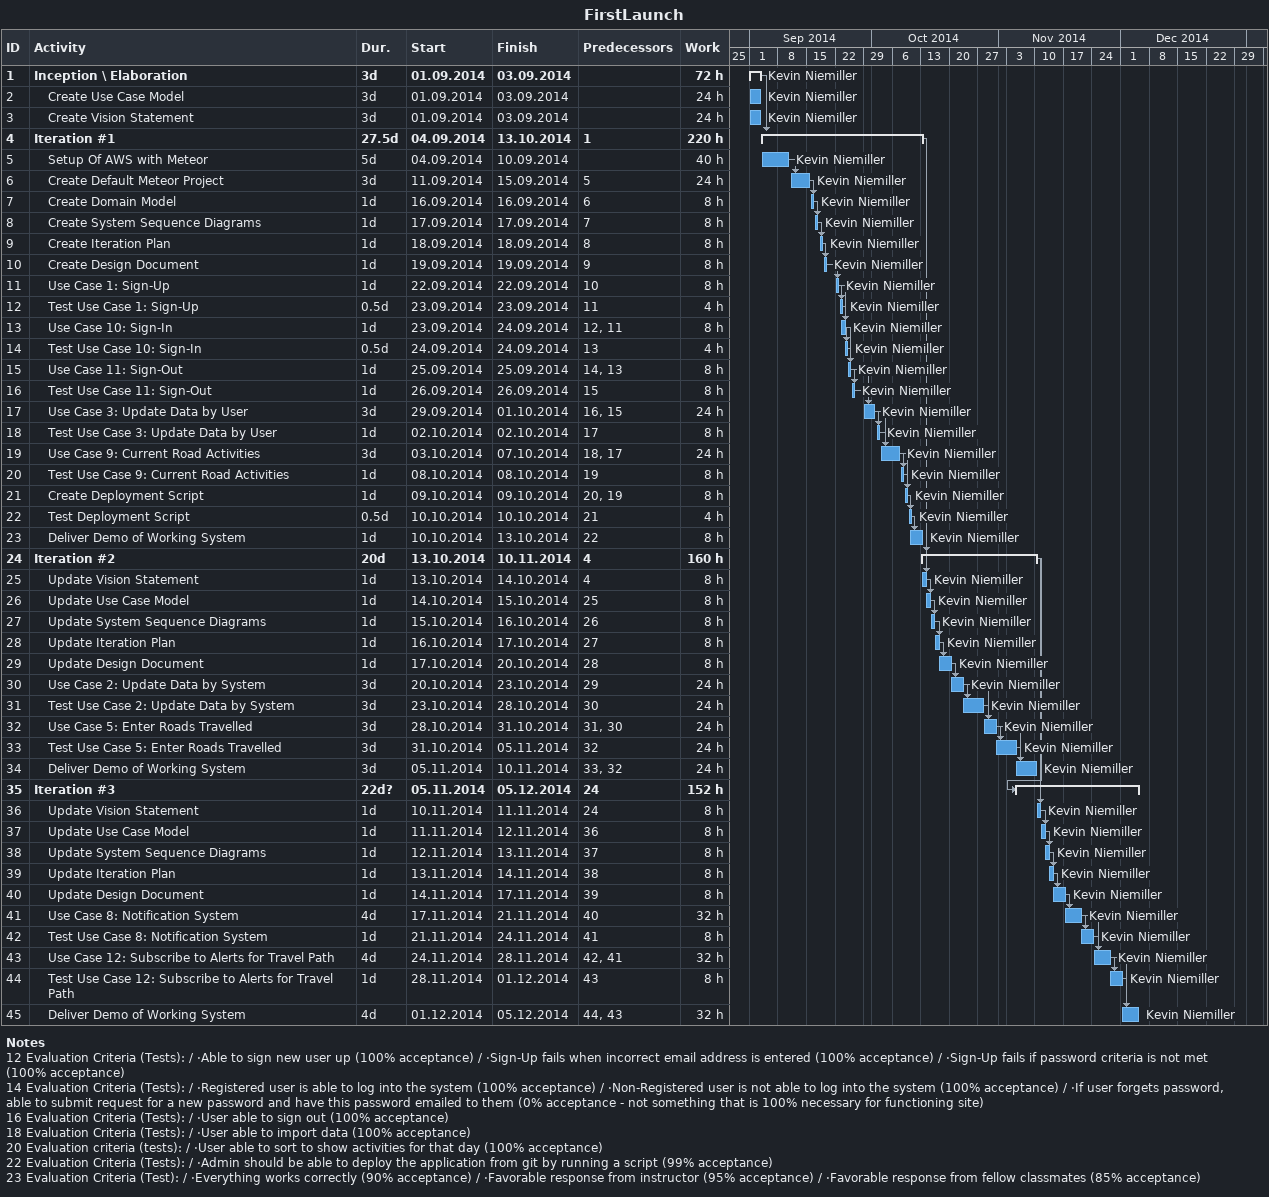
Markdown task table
FirstLaunch

| ID | Level | Task | Duration | Start | Finish | Predecessors | Resources | Work (h) |
|---|---|---|---|---|---|---|---|---|
| 1 | 1 | **Inception \ Elaboration** | 3d | 2014-09-01 | 2014-09-03 |  | Kevin Niemiller | 72 |
| 2 | 2 | Create Use Case Model | 3d | 2014-09-01 | 2014-09-03 |  | Kevin Niemiller | 24 |
| 3 | 2 | Create Vision Statement | 3d | 2014-09-01 | 2014-09-03 |  | Kevin Niemiller | 24 |
| 4 | 1 | **Iteration #1** | 27.5d | 2014-09-04 | 2014-10-13 | 1 |  | 220 |
| 5 | 2 | Setup Of AWS with Meteor | 5d | 2014-09-04 | 2014-09-10 |  | Kevin Niemiller | 40 |
| 6 | 2 | Create Default Meteor Project | 3d | 2014-09-11 | 2014-09-15 | 5 | Kevin Niemiller | 24 |
| 7 | 2 | Create Domain Model | 1d | 2014-09-16 | 2014-09-16 | 6 | Kevin Niemiller | 8 |
| 8 | 2 | Create System Sequence Diagrams | 1d | 2014-09-17 | 2014-09-17 | 7 | Kevin Niemiller | 8 |
| 9 | 2 | Create Iteration Plan | 1d | 2014-09-18 | 2014-09-18 | 8 | Kevin Niemiller | 8 |
| 10 | 2 | Create Design Document | 1d | 2014-09-19 | 2014-09-19 | 9 | Kevin Niemiller | 8 |
| 11 | 2 | Use Case 1: Sign-Up | 1d | 2014-09-22 | 2014-09-22 | 10 | Kevin Niemiller | 8 |
| 12 | 2 | Test Use Case 1: Sign-Up | 0.5d | 2014-09-23 | 2014-09-23 | 11 | Kevin Niemiller | 4 |
| 13 | 2 | Use Case 10: Sign-In | 1d | 2014-09-23 | 2014-09-24 | 12, 11 | Kevin Niemiller | 8 |
| 14 | 2 | Test Use Case 10: Sign-In | 0.5d | 2014-09-24 | 2014-09-24 | 13 | Kevin Niemiller | 4 |
| 15 | 2 | Use Case 11: Sign-Out | 1d | 2014-09-25 | 2014-09-25 | 14, 13 | Kevin Niemiller | 8 |
| 16 | 2 | Test Use Case 11: Sign-Out | 1d | 2014-09-26 | 2014-09-26 | 15 | Kevin Niemiller | 8 |
| 17 | 2 | Use Case 3: Update Data by User | 3d | 2014-09-29 | 2014-10-01 | 16, 15 | Kevin Niemiller | 24 |
| 18 | 2 | Test Use Case 3: Update Data by User | 1d | 2014-10-02 | 2014-10-02 | 17 | Kevin Niemiller | 8 |
| 19 | 2 | Use Case 9: Current Road Activities | 3d | 2014-10-03 | 2014-10-07 | 18, 17 | Kevin Niemiller | 24 |
| 20 | 2 | Test Use Case 9: Current Road Activities | 1d | 2014-10-08 | 2014-10-08 | 19 | Kevin Niemiller | 8 |
| 21 | 2 | Create Deployment Script | 1d | 2014-10-09 | 2014-10-09 | 20, 19 | Kevin Niemiller | 8 |
| 22 | 2 | Test Deployment Script | 0.5d | 2014-10-10 | 2014-10-10 | 21 | Kevin Niemiller | 4 |
| 23 | 2 | Deliver Demo of Working System | 1d | 2014-10-10 | 2014-10-13 | 22 | Kevin Niemiller | 8 |
| 24 | 1 | **Iteration #2** | 20d | 2014-10-13 | 2014-11-10 | 4 |  | 160 |
| 25 | 2 | Update Vision Statement | 1d | 2014-10-13 | 2014-10-14 | 4 | Kevin Niemiller | 8 |
| 26 | 2 | Update Use Case Model | 1d | 2014-10-14 | 2014-10-15 | 25 | Kevin Niemiller | 8 |
| 27 | 2 | Update System Sequence Diagrams | 1d | 2014-10-15 | 2014-10-16 | 26 | Kevin Niemiller | 8 |
| 28 | 2 | Update Iteration Plan | 1d | 2014-10-16 | 2014-10-17 | 27 | Kevin Niemiller | 8 |
| 29 | 2 | Update Design Document | 1d | 2014-10-17 | 2014-10-20 | 28 | Kevin Niemiller | 8 |
| 30 | 2 | Use Case 2: Update Data by System | 3d | 2014-10-20 | 2014-10-23 | 29 | Kevin Niemiller | 24 |
| 31 | 2 | Test Use Case 2: Update Data by System | 3d | 2014-10-23 | 2014-10-28 | 30 | Kevin Niemiller | 24 |
| 32 | 2 | Use Case 5: Enter Roads Travelled | 3d | 2014-10-28 | 2014-10-31 | 31, 30 | Kevin Niemiller | 24 |
| 33 | 2 | Test Use Case 5: Enter Roads Travelled | 3d | 2014-10-31 | 2014-11-05 | 32 | Kevin Niemiller | 24 |
| 34 | 2 | Deliver Demo of Working System | 3d | 2014-11-05 | 2014-11-10 | 33, 32 | Kevin Niemiller | 24 |
| 35 | 1 | **Iteration #3** | 22d? | 2014-11-05 | 2014-12-05 | 24 |  | 152 |
| 36 | 2 | Update Vision Statement | 1d | 2014-11-10 | 2014-11-11 | 24 | Kevin Niemiller | 8 |
| 37 | 2 | Update Use Case Model | 1d | 2014-11-11 | 2014-11-12 | 36 | Kevin Niemiller | 8 |
| 38 | 2 | Update System Sequence Diagrams | 1d | 2014-11-12 | 2014-11-13 | 37 | Kevin Niemiller | 8 |
| 39 | 2 | Update Iteration Plan | 1d | 2014-11-13 | 2014-11-14 | 38 | Kevin Niemiller | 8 |
| 40 | 2 | Update Design Document | 1d | 2014-11-14 | 2014-11-17 | 39 | Kevin Niemiller | 8 |
| 41 | 2 | Use Case 8: Notification System | 4d | 2014-11-17 | 2014-11-21 | 40 | Kevin Niemiller | 32 |
| 42 | 2 | Test Use Case 8: Notification System | 1d | 2014-11-21 | 2014-11-24 | 41 | Kevin Niemiller | 8 |
| 43 | 2 | Use Case 12: Subscribe to Alerts for Travel Path | 4d | 2014-11-24 | 2014-11-28 | 42, 41 | Kevin Niemiller | 32 |
| 44 | 2 | Test Use Case 12: Subscribe to Alerts for Travel Path | 1d | 2014-11-28 | 2014-12-01 | 43 | Kevin Niemiller | 8 |
| 45 | 2 | Deliver Demo of Working System | 4d | 2014-12-01 | 2014-12-05 | 44, 43 | Kevin Niemiller | 32 |

Notes
- 12: Evaluation Criteria (Tests): / ·Able to sign new user up (100% acceptance) / ·Sign-Up fails when incorrect email address is entered (100% acceptance) / ·Sign-Up fails if password criteria is not met (100% acceptance)
- 14: Evaluation Criteria (Tests): / ·Registered user is able to log into the system (100% acceptance) / ·Non-Registered user is not able to log into the system (100% acceptance) / ·If user forgets password, able to submit request for a new password and have this password emailed to them (0% acceptance - not something that is 100% necessary for functioning site)
- 16: Evaluation Criteria (Tests): / ·User able to sign out (100% acceptance)
- 18: Evaluation Criteria (Tests): / ·User able to import data (100% acceptance)
- 20: Evaluation criteria (tests): / ·User able to sort to show activities for that day (100% acceptance)
- 22: Evaluation Criteria (Tests): / ·Admin should be able to deploy the application from git by running a script (99% acceptance)
- 23: Evaluation Criteria (Test): / ·Everything works correctly (90% acceptance) / ·Favorable response from instructor (95% acceptance) / ·Favorable response from fellow classmates (85% acceptance)
